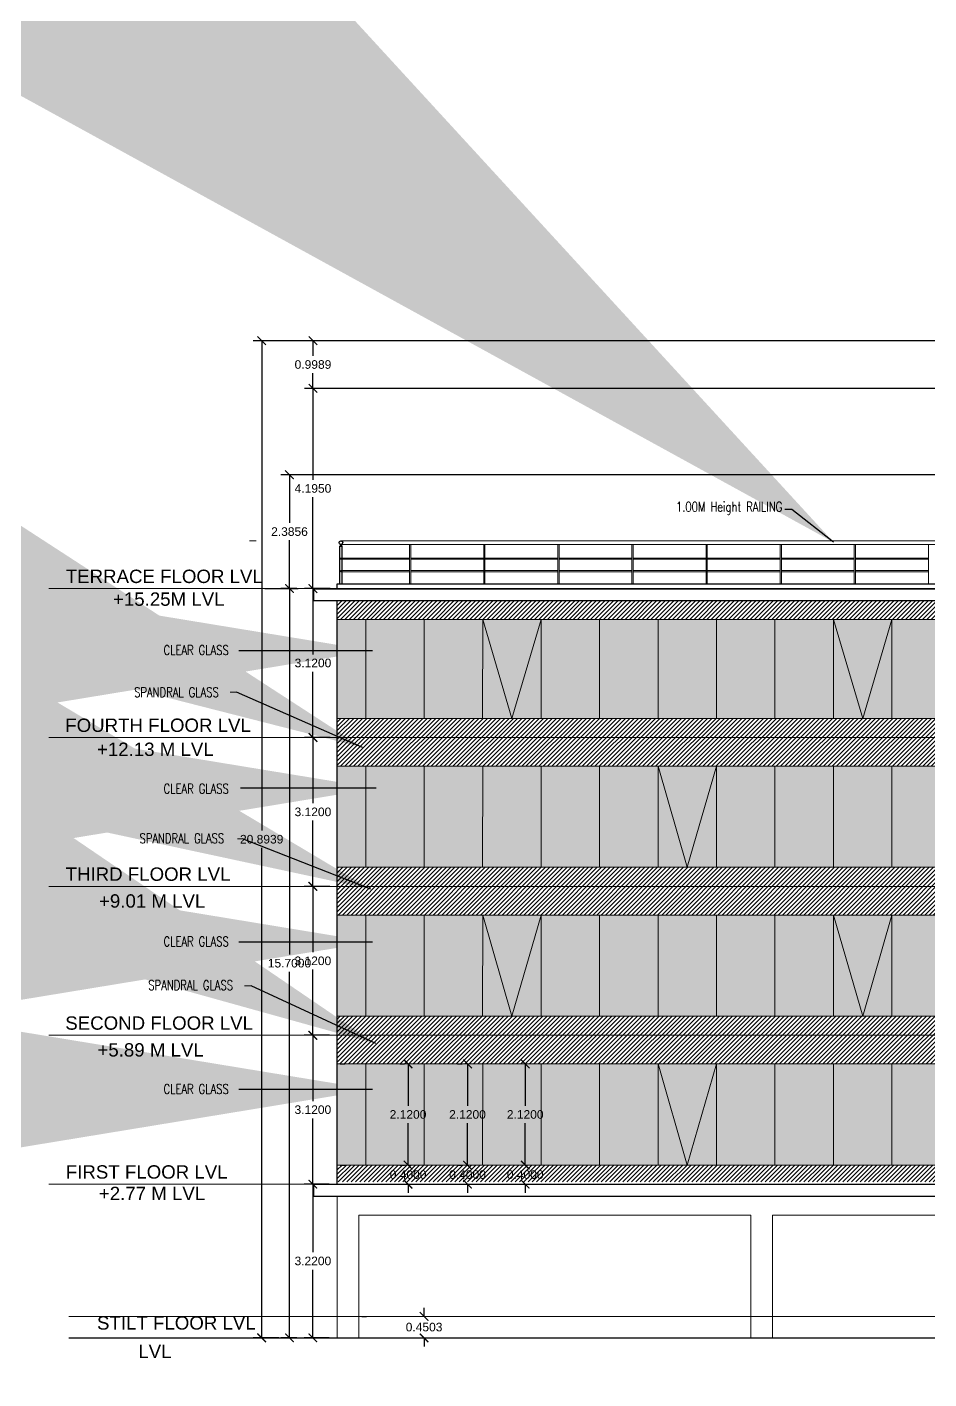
# Model space of a CAD drawing. Header units: metres. Extents: x -1560916 to -1560612, y 43591 to 43809.
# Drawn here: x -1560823.32 to -1560804.42, y 43652.61 to 43680.93 of the extents above; entities that cross this region are included whole.
import ezdxf

# ---------------------------------------------------------------- set-up
doc = ezdxf.new("R2010")
doc.units = ezdxf.units.M
doc.header["$LTSCALE"] = 750
doc.header["$MEASUREMENT"] = 0
doc.header["$PDMODE"] = 35
doc.header["$PDSIZE"] = 50
for name, pattern in [('DOT2', [0.125, 0, -0.125]), ('HIDDEN', [0.375, 0.25, -0.125]), ('PHANTOM2', [1.25, 0.625, -0.125, 0.125, -0.125, 0.125, -0.125])]:
    doc.linetypes.add(name, pattern=pattern)
doc.layers.get('0').update_dxf_attribs({"lineweight": 5})
doc.layers.get('Defpoints').update_dxf_attribs({"lineweight": 0})
for name, color, linetype, lineweight in [('AR_DIM WRK', 3, 'Continuous', 13), ('AR_ELEV 2', 2, 'Continuous', 25), ('AR_ELEV 3', 6, 'Continuous', 18), ('AR_ELEV 6', 1, 'Continuous', 9), ('AR_WALLGLASS', 140, 'Continuous', 18), ('BLK_1_FLR_1_GLASS_FACADE_1', 4, 'Continuous', 5), ('BLK_1_FLR_1_GLASS_FACADE_2', 4, 'Continuous', 5), ('BLK_1_FLR_1_GLASS_FACADE_3', 4, 'Continuous', 5), ('BLK_1_MUMTY_HT1', 83, 'Continuous', 0), ('ED', 30, 'Continuous', 0), ('hatch', 250, 'Continuous', 5), ('HATCH2', 8, 'Continuous', 5), ('LVL', 3, 'Continuous', 9), ('TEXT', 2, 'Continuous', 20), ('TWO WHEELER', 8, 'Continuous', 13), ('wall', 7, 'Continuous', 30)]:
    doc.layers.add(name, color=color, linetype=linetype, lineweight=lineweight)
doc.layers.add('BLK_1_HT_OF_BLDG', color=5, linetype='Continuous')
doc.layers.add('BLK_1_PLINTH_HEIGHT', color=7, linetype='Continuous')
doc.styles.add('RS1', font='romans.shx', dxfattribs={"width": 0.75})
doc.styles.get("Standard").update_dxf_attribs({"font": 'arial.ttf'})
doc.styles.add('style4', font='BOOKOS.TTF', dxfattribs={"height": 300})
doc.dimstyles.new('DIM-100', dxfattribs={"dimtxt": 200, "dimasz": 100, "dimexe": 25, "dimexo": 25, "dimgap": 35, "dimtad": 1, "dimdec": 0, "dimrnd": 5, "dimzin": 0, "dimdsep": 46, "dimtxsty": 'RS1', "dimblk": 'ARCHTICK', "dimcen": 100, "dimdle": 25, "dimclrd": 8, "dimclre": 8, "dimclrt": 4, "dimadec": 0, "dimazin": 0, "dimtfac": 0.5, "dimtdec": 0, "dimtmove": 1, "dimatfit": 0, "dimfxl": 75, "dimfrac": 1, "dimtolj": 1, "dimtzin": 0, "dimarcsym": 2})
doc.dimstyles.get("Standard").update_dxf_attribs({"dimtxt": 0.18, "dimasz": 0.18, "dimexe": 0.18, "dimexo": 0.0625, "dimgap": 0.09, "dimtad": 1, "dimtih": 1, "dimtoh": 1, "dimdec": 4, "dimzin": 0, "dimdsep": 46, "dimtxsty": 'Standard', "dimblk": 'ARCHTICK', "dimcen": 0.09, "dimadec": 0, "dimazin": 0, "dimtfac": 1, "dimtdec": 4, "dimtofl": 0, "dimtmove": 0, "dimatfit": 3, "dimldrblk": 'ARCHTICK', "dimfxl": 1, "dimtolj": 1, "dimtzin": 0, "dimarcsym": 0})
pattern_1 = [(45, (-1559296.099275, 43595.27508), (-0.0451762656, 0.0451762656), [])]
pattern_2 = [(45, (-1559722.635377, 43543.961307), (-0.0451762656, 0.0451762656), [])]
pattern_3 = [(0, (-1559296.099275, 43595.27508), (0.03125, 0.0625), [0, -0.0625])]

# ---------------------------------------------------------------- blocks, each defined once
blk = doc.blocks.new('_ArchTick')
at = {"color": 0, "linetype": 'ByBlock', "const_width": 0.15}
blk.add_lwpolyline([(-0.5, -0.5), (0.5, 0.5)], dxfattribs=at)
blk = doc.blocks.new('*D238')
at = {"layer": 'Defpoints', "color": 0, "transparency": 16777216}
for p in [(-1560816.931, 43656.688), (-1560817.332, 43653.468), (-1560816.931, 43653.468)]:
    blk.add_point(p, dxfattribs=at)
at = {"layer": 'ED', "color": 0, "lineweight": -2, "transparency": 16777216}
for p, q in [((-1560816.994, 43656.688), (-1560817.512, 43656.688)), ((-1560817.332, 43656.688), (-1560817.332, 43655.26)), ((-1560817.332, 43653.468), (-1560817.332, 43654.896)), ((-1560816.994, 43653.468), (-1560817.512, 43653.468))]:
    blk.add_line(p, q, dxfattribs=at)
at = {"layer": 'ED', "color": 0, "lineweight": -2, "transparency": 16777216, "xscale": 0.18, "yscale": 0.18, "zscale": 0.18}
for p, rotation in [((-1560817.332, 43656.688), 90), ((-1560817.332, 43653.468), 270)]:
    blk.add_blockref('_ArchTick', p, dxfattribs=dict(at, rotation=rotation))
at = {"layer": 'ED', "color": 0, "transparency": 16777216, "insert": (-1560817.332, 43655.078), "char_height": 0.18, "attachment_point": 5}
blk.add_mtext('\\A1;3.2200', dxfattribs=at)
blk = doc.blocks.new('*D239')
at = {"layer": 'Defpoints', "color": 0, "transparency": 16777216}
for p in [(-1560817.332, 43659.808), (-1560816.93, 43659.808), (-1560816.93, 43656.688)]:
    blk.add_point(p, dxfattribs=at)
at = {"layer": 'ED', "color": 0, "lineweight": -2, "transparency": 16777216}
for p, q in [((-1560816.992, 43659.808), (-1560817.512, 43659.808)), ((-1560817.332, 43659.808), (-1560817.332, 43658.43)), ((-1560817.332, 43656.688), (-1560817.332, 43658.066)), ((-1560816.992, 43656.688), (-1560817.512, 43656.688))]:
    blk.add_line(p, q, dxfattribs=at)
at = {"layer": 'ED', "color": 0, "lineweight": -2, "transparency": 16777216, "xscale": 0.18, "yscale": 0.18, "zscale": 0.18}
for p, rotation in [((-1560817.332, 43659.808), 90), ((-1560817.332, 43656.688), 270)]:
    blk.add_blockref('_ArchTick', p, dxfattribs=dict(at, rotation=rotation))
at = {"layer": 'ED', "color": 0, "transparency": 16777216, "insert": (-1560817.332, 43658.248), "char_height": 0.18, "attachment_point": 5}
blk.add_mtext('\\A1;3.1200', dxfattribs=at)
blk = doc.blocks.new('*D240')
at = {"layer": 'Defpoints', "color": 0, "transparency": 16777216}
for p in [(-1560817.332, 43662.927), (-1560816.922, 43662.927), (-1560816.922, 43659.807)]:
    blk.add_point(p, dxfattribs=at)
at = {"layer": 'ED', "color": 0, "lineweight": -2, "transparency": 16777216}
for p, q in [((-1560816.984, 43662.927), (-1560817.512, 43662.927)), ((-1560817.332, 43662.927), (-1560817.332, 43661.549)), ((-1560817.332, 43659.807), (-1560817.332, 43661.185)), ((-1560816.984, 43659.807), (-1560817.512, 43659.807))]:
    blk.add_line(p, q, dxfattribs=at)
at = {"layer": 'ED', "color": 0, "lineweight": -2, "transparency": 16777216, "xscale": 0.18, "yscale": 0.18, "zscale": 0.18}
for p, rotation in [((-1560817.332, 43662.927), 90), ((-1560817.332, 43659.807), 270)]:
    blk.add_blockref('_ArchTick', p, dxfattribs=dict(at, rotation=rotation))
at = {"layer": 'ED', "color": 0, "transparency": 16777216, "insert": (-1560817.332, 43661.367), "char_height": 0.18, "attachment_point": 5}
blk.add_mtext('\\A1;3.1200', dxfattribs=at)
blk = doc.blocks.new('*D241')
at = {"layer": 'Defpoints', "color": 0, "transparency": 16777216}
for p in [(-1560817.33, 43666.048), (-1560816.91, 43666.048), (-1560816.912, 43662.928)]:
    blk.add_point(p, dxfattribs=at)
at = {"layer": 'ED', "color": 0, "lineweight": -2, "transparency": 16777216}
for p, q in [((-1560816.972, 43666.048), (-1560817.51, 43666.048)), ((-1560817.33, 43666.048), (-1560817.331, 43664.67)), ((-1560817.332, 43662.928), (-1560817.331, 43664.306)), ((-1560816.974, 43662.928), (-1560817.512, 43662.928))]:
    blk.add_line(p, q, dxfattribs=at)
at = {"layer": 'ED', "color": 0, "lineweight": -2, "transparency": 16777216, "xscale": 0.18, "yscale": 0.18, "zscale": 0.18}
for p, rotation in [((-1560817.33, 43666.048), 89.97066856789831), ((-1560817.332, 43662.928), 269.9706685678984)]:
    blk.add_blockref('_ArchTick', p, dxfattribs=dict(at, rotation=rotation))
at = {"layer": 'ED', "color": 0, "transparency": 16777216, "insert": (-1560817.331, 43664.488), "char_height": 0.18, "attachment_point": 5}
blk.add_mtext('\\A1;3.1200', dxfattribs=at)
blk = doc.blocks.new('*D242')
at = {"layer": 'Defpoints', "color": 0, "transparency": 16777216}
for p in [(-1560817.33, 43669.168), (-1560816.908, 43669.168), (-1560816.908, 43666.048)]:
    blk.add_point(p, dxfattribs=at)
at = {"layer": 'ED', "color": 0, "lineweight": -2, "transparency": 16777216}
for p, q in [((-1560816.971, 43669.168), (-1560817.51, 43669.168)), ((-1560817.33, 43669.168), (-1560817.33, 43667.79)), ((-1560817.33, 43666.048), (-1560817.33, 43667.426)), ((-1560816.971, 43666.048), (-1560817.51, 43666.048))]:
    blk.add_line(p, q, dxfattribs=at)
at = {"layer": 'ED', "color": 0, "lineweight": -2, "transparency": 16777216, "xscale": 0.18, "yscale": 0.18, "zscale": 0.18}
for p, rotation in [((-1560817.33, 43669.168), 90), ((-1560817.33, 43666.048), 270)]:
    blk.add_blockref('_ArchTick', p, dxfattribs=dict(at, rotation=rotation))
at = {"layer": 'ED', "color": 0, "transparency": 16777216, "insert": (-1560817.33, 43667.608), "char_height": 0.18, "attachment_point": 5}
blk.add_mtext('\\A1;3.1200', dxfattribs=at)
blk = doc.blocks.new('*D243')
at = {"layer": 'BLK_1_HT_OF_BLDG', "color": 0, "lineweight": -2, "transparency": 16777216}
for p, q in [((-1560817.669, 43669.168), (-1560818.002, 43669.168)), ((-1560817.822, 43669.168), (-1560817.822, 43661.5)), ((-1560817.822, 43653.468), (-1560817.822, 43661.136)), ((-1560817.669, 43653.468), (-1560818.002, 43653.468))]:
    blk.add_line(p, q, dxfattribs=at)
at = {"layer": 'Defpoints', "color": 0, "transparency": 16777216}
for p in [(-1560817.822, 43669.168), (-1560817.607, 43669.168), (-1560817.607, 43653.468)]:
    blk.add_point(p, dxfattribs=at)
at = {"layer": 'BLK_1_HT_OF_BLDG', "color": 0, "lineweight": -2, "transparency": 16777216, "xscale": 0.18, "yscale": 0.18, "zscale": 0.18}
for p, rotation in [((-1560817.822, 43669.168), 90), ((-1560817.822, 43653.468), 270)]:
    blk.add_blockref('_ArchTick', p, dxfattribs=dict(at, rotation=rotation))
at = {"layer": 'BLK_1_HT_OF_BLDG', "color": 0, "transparency": 16777216, "insert": (-1560817.822, 43661.318), "char_height": 0.18, "attachment_point": 5}
blk.add_mtext('\\A1;15.7000', dxfattribs=at)
blk = doc.blocks.new('*D244')
at = {"layer": 'Defpoints', "color": 0, "transparency": 16777216}
for p in [(-1560818.405, 43674.362), (-1560817.33, 43674.362), (-1560817.986, 43653.468)]:
    blk.add_point(p, dxfattribs=at)
at = {"layer": 'ED', "color": 0, "lineweight": -2, "transparency": 16777216}
for p, q in [((-1560817.393, 43674.362), (-1560818.585, 43674.362)), ((-1560818.405, 43674.362), (-1560818.405, 43664.097)), ((-1560818.405, 43653.468), (-1560818.405, 43663.733)), ((-1560818.048, 43653.468), (-1560818.585, 43653.468))]:
    blk.add_line(p, q, dxfattribs=at)
at = {"layer": 'ED', "color": 0, "lineweight": -2, "transparency": 16777216, "xscale": 0.18, "yscale": 0.18, "zscale": 0.18}
for p, rotation in [((-1560818.405, 43674.362), 90), ((-1560818.405, 43653.468), 270)]:
    blk.add_blockref('_ArchTick', p, dxfattribs=dict(at, rotation=rotation))
at = {"layer": 'ED', "color": 0, "transparency": 16777216, "insert": (-1560818.405, 43663.915), "char_height": 0.18, "attachment_point": 5}
blk.add_mtext('\\A1;20.8939', dxfattribs=at)
blk = doc.blocks.new('*D245')
at = {"layer": 'Defpoints', "color": 0, "transparency": 16777216}
for p in [(-1560817.33, 43673.363), (-1560817.33, 43673.363), (-1560816.924, 43669.168)]:
    blk.add_point(p, dxfattribs=at)
at = {"layer": 'ED', "color": 0, "lineweight": -2, "transparency": 16777216}
for p, q in [((-1560817.393, 43673.363), (-1560817.51, 43673.363)), ((-1560817.33, 43673.363), (-1560817.33, 43671.447)), ((-1560817.33, 43669.168), (-1560817.33, 43671.083)), ((-1560816.986, 43669.168), (-1560817.51, 43669.168))]:
    blk.add_line(p, q, dxfattribs=at)
at = {"layer": 'ED', "color": 0, "lineweight": -2, "transparency": 16777216, "xscale": 0.18, "yscale": 0.18, "zscale": 0.18}
for p, rotation in [((-1560817.33, 43673.363), 90), ((-1560817.33, 43669.168), 270)]:
    blk.add_blockref('_ArchTick', p, dxfattribs=dict(at, rotation=rotation))
at = {"layer": 'ED', "color": 0, "transparency": 16777216, "insert": (-1560817.33, 43671.265), "char_height": 0.18, "attachment_point": 5}
blk.add_mtext('\\A1;4.1950', dxfattribs=at)
blk = doc.blocks.new('*D378')
at = {"layer": 'Defpoints', "color": 0, "transparency": 16777216}
for p in [(-1560797.518, 43674.362), (-1560817.33, 43673.363), (-1560801.56, 43673.363)]:
    blk.add_point(p, dxfattribs=at)
at = {"layer": 'ED', "color": 0, "lineweight": -2, "transparency": 16777216}
for p, q in [((-1560797.58, 43674.362), (-1560817.51, 43674.362)), ((-1560817.33, 43674.362), (-1560817.33, 43674.044)), ((-1560817.33, 43673.363), (-1560817.33, 43673.68)), ((-1560801.622, 43673.363), (-1560817.51, 43673.363))]:
    blk.add_line(p, q, dxfattribs=at)
at = {"layer": 'ED', "color": 0, "lineweight": -2, "transparency": 16777216, "xscale": 0.18, "yscale": 0.18, "zscale": 0.18}
for p, rotation in [((-1560817.33, 43674.362), 90), ((-1560817.33, 43673.363), 270)]:
    blk.add_blockref('_ArchTick', p, dxfattribs=dict(at, rotation=rotation))
at = {"layer": 'ED', "color": 0, "transparency": 16777216, "insert": (-1560817.33, 43673.862), "char_height": 0.18, "attachment_point": 5}
blk.add_mtext('\\A1;0.9989', dxfattribs=at)
blk = doc.blocks.new('*D404')
at = {"layer": 'BLK_1_MUMTY_HT1', "color": 0, "lineweight": -2, "transparency": 16777216}
for p, q in [((-1560800.453, 43671.553), (-1560818.002, 43671.553)), ((-1560817.822, 43671.553), (-1560817.822, 43670.543)), ((-1560817.822, 43669.168), (-1560817.822, 43670.179)), ((-1560818.342, 43669.168), (-1560817.642, 43669.168))]:
    blk.add_line(p, q, dxfattribs=at)
at = {"layer": 'Defpoints', "color": 0, "transparency": 16777216}
for p in [(-1560817.822, 43671.553), (-1560800.39, 43671.553), (-1560818.405, 43669.168)]:
    blk.add_point(p, dxfattribs=at)
at = {"layer": 'BLK_1_MUMTY_HT1', "color": 0, "lineweight": -2, "transparency": 16777216, "xscale": 0.18, "yscale": 0.18, "zscale": 0.18}
for p, rotation in [((-1560817.822, 43671.553), 90), ((-1560817.822, 43669.168), 270)]:
    blk.add_blockref('_ArchTick', p, dxfattribs=dict(at, rotation=rotation))
at = {"layer": 'BLK_1_MUMTY_HT1', "color": 0, "transparency": 16777216, "insert": (-1560817.822, 43670.361), "char_height": 0.18, "attachment_point": 5}
blk.add_mtext('\\A1;2.3856', dxfattribs=at)
blk = doc.blocks.new('*D478')
at = {"layer": 'BLK_1_FLR_1_GLASS_FACADE_1', "color": 0, "linetype": 'DOT2', "lineweight": -2, "transparency": 16777216}
for p, q in [((-1560816.759, 43659.208), (-1560815.158, 43659.208)), ((-1560816.759, 43657.088), (-1560815.158, 43657.088))]:
    blk.add_line(p, q, dxfattribs=at)
at = {"layer": 'BLK_1_FLR_1_GLASS_FACADE_1', "color": 0, "linetype": 'PHANTOM2', "lineweight": -2, "transparency": 16777216}
for p, q in [((-1560815.338, 43659.208), (-1560815.338, 43658.33)), ((-1560815.338, 43657.088), (-1560815.338, 43657.966))]:
    blk.add_line(p, q, dxfattribs=at)
at = {"layer": 'Defpoints', "color": 0, "transparency": 16777216}
for p in [(-1560816.822, 43659.208), (-1560815.338, 43659.208), (-1560816.822, 43657.088)]:
    blk.add_point(p, dxfattribs=at)
at = {"layer": 'BLK_1_FLR_1_GLASS_FACADE_1', "color": 0, "lineweight": -2, "transparency": 16777216, "xscale": 0.18, "yscale": 0.18, "zscale": 0.18}
for p, rotation in [((-1560815.338, 43659.208), 90), ((-1560815.338, 43657.088), 270)]:
    blk.add_blockref('_ArchTick', p, dxfattribs=dict(at, rotation=rotation))
at = {"layer": 'BLK_1_FLR_1_GLASS_FACADE_1', "color": 0, "transparency": 16777216, "insert": (-1560815.338, 43658.148), "char_height": 0.18, "attachment_point": 5}
blk.add_mtext('\\A1;2.1200', dxfattribs=at)
blk = doc.blocks.new('*D479')
at = {"layer": 'BLK_1_FLR_1_GLASS_FACADE_2', "color": 0, "linetype": 'DOT2', "lineweight": -2, "transparency": 16777216}
for p, q in [((-1560815.513, 43659.208), (-1560813.912, 43659.208)), ((-1560815.513, 43657.088), (-1560813.912, 43657.088))]:
    blk.add_line(p, q, dxfattribs=at)
at = {"layer": 'BLK_1_FLR_1_GLASS_FACADE_2', "color": 0, "linetype": 'PHANTOM2', "lineweight": -2, "transparency": 16777216}
for p, q in [((-1560814.092, 43659.208), (-1560814.092, 43658.33)), ((-1560814.092, 43657.088), (-1560814.092, 43657.966))]:
    blk.add_line(p, q, dxfattribs=at)
at = {"layer": 'Defpoints', "color": 0, "transparency": 16777216}
for p in [(-1560815.576, 43659.208), (-1560814.092, 43659.208), (-1560815.576, 43657.088)]:
    blk.add_point(p, dxfattribs=at)
at = {"layer": 'BLK_1_FLR_1_GLASS_FACADE_2', "color": 0, "lineweight": -2, "transparency": 16777216, "xscale": 0.18, "yscale": 0.18, "zscale": 0.18}
for p, rotation in [((-1560814.092, 43659.208), 90), ((-1560814.092, 43657.088), 270)]:
    blk.add_blockref('_ArchTick', p, dxfattribs=dict(at, rotation=rotation))
at = {"layer": 'BLK_1_FLR_1_GLASS_FACADE_2', "color": 0, "transparency": 16777216, "insert": (-1560814.092, 43658.148), "char_height": 0.18, "attachment_point": 5}
blk.add_mtext('\\A1;2.1200', dxfattribs=at)
blk = doc.blocks.new('*D480')
at = {"layer": 'BLK_1_FLR_1_GLASS_FACADE_3', "color": 0, "linetype": 'DOT2', "lineweight": -2, "transparency": 16777216}
for p, q in [((-1560814.304, 43659.208), (-1560812.703, 43659.208)), ((-1560814.304, 43657.088), (-1560812.703, 43657.088))]:
    blk.add_line(p, q, dxfattribs=at)
at = {"layer": 'BLK_1_FLR_1_GLASS_FACADE_3', "color": 0, "linetype": 'PHANTOM2', "lineweight": -2, "transparency": 16777216}
for p, q in [((-1560812.883, 43659.208), (-1560812.883, 43658.33)), ((-1560812.883, 43657.088), (-1560812.883, 43657.966))]:
    blk.add_line(p, q, dxfattribs=at)
at = {"layer": 'Defpoints', "color": 0, "transparency": 16777216}
for p in [(-1560814.367, 43659.208), (-1560812.883, 43659.208), (-1560814.367, 43657.088)]:
    blk.add_point(p, dxfattribs=at)
at = {"layer": 'BLK_1_FLR_1_GLASS_FACADE_3', "color": 0, "lineweight": -2, "transparency": 16777216, "xscale": 0.18, "yscale": 0.18, "zscale": 0.18}
for p, rotation in [((-1560812.883, 43659.208), 90), ((-1560812.883, 43657.088), 270)]:
    blk.add_blockref('_ArchTick', p, dxfattribs=dict(at, rotation=rotation))
at = {"layer": 'BLK_1_FLR_1_GLASS_FACADE_3', "color": 0, "transparency": 16777216, "insert": (-1560812.883, 43658.148), "char_height": 0.18, "attachment_point": 5}
blk.add_mtext('\\A1;2.1200', dxfattribs=at)
blk = doc.blocks.new('*D481')
at = {"layer": 'BLK_1_FLR_1_GLASS_FACADE_1', "color": 0, "linetype": 'PHANTOM2', "lineweight": -2, "transparency": 16777216}
for p, q in [((-1560815.338, 43657.088), (-1560815.338, 43657.268)), ((-1560815.338, 43656.688), (-1560815.338, 43656.508))]:
    blk.add_line(p, q, dxfattribs=at)
at = {"layer": 'BLK_1_FLR_1_GLASS_FACADE_1', "color": 0, "linetype": 'DOT2', "lineweight": -2, "transparency": 16777216}
for p, q in [((-1560816.759, 43657.088), (-1560815.158, 43657.088)), ((-1560816.759, 43656.688), (-1560815.158, 43656.688))]:
    blk.add_line(p, q, dxfattribs=at)
at = {"layer": 'Defpoints', "color": 0, "transparency": 16777216}
for p in [(-1560816.822, 43657.088), (-1560816.822, 43656.688), (-1560815.338, 43656.688)]:
    blk.add_point(p, dxfattribs=at)
at = {"layer": 'BLK_1_FLR_1_GLASS_FACADE_1', "color": 0, "lineweight": -2, "transparency": 16777216, "xscale": 0.18, "yscale": 0.18, "zscale": 0.18}
for p, rotation in [((-1560815.338, 43657.088), 270), ((-1560815.338, 43656.688), 90)]:
    blk.add_blockref('_ArchTick', p, dxfattribs=dict(at, rotation=rotation))
at = {"layer": 'BLK_1_FLR_1_GLASS_FACADE_1', "color": 0, "transparency": 16777216, "insert": (-1560815.338, 43656.888), "char_height": 0.18, "attachment_point": 5}
blk.add_mtext('\\A1;0.4000', dxfattribs=at)
blk = doc.blocks.new('*D482')
at = {"layer": 'BLK_1_FLR_1_GLASS_FACADE_2', "color": 0, "linetype": 'PHANTOM2', "lineweight": -2, "transparency": 16777216}
for p, q in [((-1560814.092, 43657.088), (-1560814.092, 43657.268)), ((-1560814.092, 43656.688), (-1560814.092, 43656.508))]:
    blk.add_line(p, q, dxfattribs=at)
at = {"layer": 'BLK_1_FLR_1_GLASS_FACADE_2', "color": 0, "linetype": 'DOT2', "lineweight": -2, "transparency": 16777216}
for p, q in [((-1560815.513, 43657.088), (-1560813.912, 43657.088)), ((-1560816.759, 43656.688), (-1560813.912, 43656.688))]:
    blk.add_line(p, q, dxfattribs=at)
at = {"layer": 'Defpoints', "color": 0, "transparency": 16777216}
for p in [(-1560815.576, 43657.088), (-1560816.822, 43656.688), (-1560814.092, 43656.688)]:
    blk.add_point(p, dxfattribs=at)
at = {"layer": 'BLK_1_FLR_1_GLASS_FACADE_2', "color": 0, "lineweight": -2, "transparency": 16777216, "xscale": 0.18, "yscale": 0.18, "zscale": 0.18}
for p, rotation in [((-1560814.092, 43657.088), 270), ((-1560814.092, 43656.688), 90)]:
    blk.add_blockref('_ArchTick', p, dxfattribs=dict(at, rotation=rotation))
at = {"layer": 'BLK_1_FLR_1_GLASS_FACADE_2', "color": 0, "transparency": 16777216, "insert": (-1560814.092, 43656.888), "char_height": 0.18, "attachment_point": 5}
blk.add_mtext('\\A1;0.4000', dxfattribs=at)
blk = doc.blocks.new('*D483')
at = {"layer": 'BLK_1_FLR_1_GLASS_FACADE_3', "color": 0, "linetype": 'PHANTOM2', "lineweight": -2, "transparency": 16777216}
for p, q in [((-1560812.883, 43657.088), (-1560812.883, 43657.268)), ((-1560812.883, 43656.688), (-1560812.883, 43656.508))]:
    blk.add_line(p, q, dxfattribs=at)
at = {"layer": 'BLK_1_FLR_1_GLASS_FACADE_3', "color": 0, "linetype": 'DOT2', "lineweight": -2, "transparency": 16777216}
for p, q in [((-1560814.304, 43657.088), (-1560812.703, 43657.088)), ((-1560816.759, 43656.688), (-1560812.703, 43656.688))]:
    blk.add_line(p, q, dxfattribs=at)
at = {"layer": 'Defpoints', "color": 0, "transparency": 16777216}
for p in [(-1560814.367, 43657.088), (-1560816.822, 43656.688), (-1560812.883, 43656.688)]:
    blk.add_point(p, dxfattribs=at)
at = {"layer": 'BLK_1_FLR_1_GLASS_FACADE_3', "color": 0, "lineweight": -2, "transparency": 16777216, "xscale": 0.18, "yscale": 0.18, "zscale": 0.18}
for p, rotation in [((-1560812.883, 43657.088), 270), ((-1560812.883, 43656.688), 90)]:
    blk.add_blockref('_ArchTick', p, dxfattribs=dict(at, rotation=rotation))
at = {"layer": 'BLK_1_FLR_1_GLASS_FACADE_3', "color": 0, "transparency": 16777216, "insert": (-1560812.883, 43656.888), "char_height": 0.18, "attachment_point": 5}
blk.add_mtext('\\A1;0.4000', dxfattribs=at)
blk = doc.blocks.new('*D491')
at = {"layer": 'BLK_1_PLINTH_HEIGHT', "color": 0, "linetype": 'PHANTOM2', "lineweight": -2, "transparency": 16777216}
for p, q in [((-1560815.002, 43653.918), (-1560815.002, 43654.098)), ((-1560815.002, 43653.468), (-1560815.002, 43653.288))]:
    blk.add_line(p, q, dxfattribs=at)
at = {"layer": 'BLK_1_PLINTH_HEIGHT', "color": 0, "linetype": 'DOT2', "lineweight": -2, "transparency": 16777216}
for p, q in [((-1560816.309, 43653.918), (-1560814.822, 43653.918)), ((-1560816.309, 43653.468), (-1560814.822, 43653.468))]:
    blk.add_line(p, q, dxfattribs=at)
at = {"layer": 'Defpoints', "color": 0, "transparency": 16777216}
for p in [(-1560816.372, 43653.918), (-1560815.002, 43653.918), (-1560816.372, 43653.468)]:
    blk.add_point(p, dxfattribs=at)
at = {"layer": 'BLK_1_PLINTH_HEIGHT', "color": 0, "lineweight": -2, "transparency": 16777216, "xscale": 0.18, "yscale": 0.18, "zscale": 0.18}
for p, rotation in [((-1560815.002, 43653.918), 270), ((-1560815.002, 43653.468), 90)]:
    blk.add_blockref('_ArchTick', p, dxfattribs=dict(at, rotation=rotation))
at = {"layer": 'BLK_1_PLINTH_HEIGHT', "color": 0, "transparency": 16777216, "insert": (-1560815.002, 43653.693), "char_height": 0.18, "attachment_point": 5}
blk.add_mtext('\\A1;0.4503', dxfattribs=at)

msp = doc.modelspace()

# ---------------------------------------------------------------- hatches: boundary and pattern name
at = {"layer": 'AR_WALLGLASS'}
h = msp.add_hatch(dxfattribs=at)
h.set_pattern_fill('DOTS', color=256)
h.set_pattern_definition(pattern_3)
h.paths.add_polyline_path([(-1560793.47611, 43668.51788), (-1560816.82191, 43668.51788), (-1560816.82191, 43666.44788), (-1560793.47611, 43666.44788)])
h = msp.add_hatch(dxfattribs=at)
h.set_pattern_fill('DOTS', color=256)
h.set_pattern_definition(pattern_3)
h.paths.add_polyline_path([(-1560816.82191, 43665.44788), (-1560793.47611, 43665.44788), (-1560793.47611, 43663.32788), (-1560816.82191, 43663.32788)])
h = msp.add_hatch(dxfattribs=at)
h.set_pattern_fill('DOTS', color=256)
h.set_pattern_definition(pattern_3)
h.paths.add_polyline_path([(-1560816.82191, 43662.32788), (-1560793.47611, 43662.32788), (-1560793.47611, 43660.20788), (-1560816.82191, 43660.20788)])
h = msp.add_hatch(dxfattribs=at)
h.set_pattern_fill('DOTS', color=256)
h.set_pattern_definition(pattern_3)
h.paths.add_polyline_path([(-1560816.82191, 43659.20788), (-1560793.47611, 43659.20788), (-1560793.47611, 43657.08788), (-1560816.82191, 43657.08788)])
at = {"layer": 'hatch'}
h = msp.add_hatch(dxfattribs=at)
h.set_pattern_fill('ANSI31', color=256, scale=0.511111, style=0)
h.set_pattern_definition(pattern_2)
h.paths.add_polyline_path([(-1560816.82191, 43668.9151), (-1560816.82191, 43668.51788), (-1560793.47611, 43668.51788), (-1560793.47611, 43668.9151)])
h = msp.add_hatch(dxfattribs=at)
h.set_pattern_fill('ANSI31', color=256, scale=0.511111, style=0)
h.set_pattern_definition(pattern_2)
h.paths.add_polyline_path([(-1560816.82191, 43665.44788), (-1560793.47611, 43665.44788), (-1560793.47611, 43666.44788), (-1560816.82191, 43666.44788)])
h = msp.add_hatch(dxfattribs=at)
h.set_pattern_fill('ANSI31', color=256, scale=0.511111, style=0)
h.set_pattern_definition(pattern_2)
h.paths.add_polyline_path([(-1560816.82191, 43662.32788), (-1560793.47611, 43662.32788), (-1560793.47611, 43663.32788), (-1560816.82191, 43663.32788)])
h = msp.add_hatch(dxfattribs=at)
h.set_pattern_fill('ANSI31', color=256, scale=0.511111, style=0)
h.set_pattern_definition(pattern_1)
h.paths.add_polyline_path([(-1560816.82191, 43660.20788), (-1560816.82191, 43659.20788), (-1560793.47611, 43659.20788), (-1560793.47611, 43660.20788)])
h = msp.add_hatch(dxfattribs=at)
h.set_pattern_fill('ANSI31', color=256, scale=0.511111, style=0)
h.set_pattern_definition(pattern_1)
h.paths.add_polyline_path([(-1560816.82191, 43657.08788), (-1560816.82191, 43656.73784), (-1560793.47611, 43656.73784), (-1560793.47611, 43657.08788)])

# ---------------------------------------------------------------- linework, layer by layer
at = {"color": 3}
for p, q in [((-1560816.82191, 43668.51788), (-1560793.47611, 43668.51788)), ((-1560816.82191, 43666.44788), (-1560793.47611, 43666.44788)), ((-1560816.82191, 43665.44788), (-1560793.47611, 43665.44788)), ((-1560816.82191, 43663.32788), (-1560793.47611, 43663.32788)), ((-1560816.82191, 43662.32788), (-1560793.47611, 43662.32788)), ((-1560816.82191, 43660.20788), (-1560793.47611, 43660.20788)), ((-1560816.82191, 43659.20788), (-1560793.47611, 43659.20788)), ((-1560816.82191, 43657.08788), (-1560793.47611, 43657.08788))]:
    msp.add_line(p, q, dxfattribs=at)
at = {"color": 140}
for p, q in [((-1560816.22407, 43668.51788), (-1560816.22432, 43666.44788)), ((-1560814.99907, 43668.51788), (-1560814.99932, 43666.44788)), ((-1560813.77407, 43668.51788), (-1560813.77432, 43666.44788)), ((-1560812.54907, 43668.51788), (-1560812.54932, 43666.44788)), ((-1560811.32407, 43668.51788), (-1560811.32432, 43666.44788)), ((-1560810.09907, 43668.51788), (-1560810.09932, 43666.44788)), ((-1560808.87407, 43668.51788), (-1560808.87432, 43666.44788)), ((-1560807.64907, 43668.51788), (-1560807.64932, 43666.44788)), ((-1560806.42407, 43668.51788), (-1560806.42432, 43666.44788)), ((-1560805.19907, 43668.51788), (-1560805.19932, 43666.44788)), ((-1560816.22407, 43665.44788), (-1560816.22432, 43663.32788)), ((-1560814.99907, 43665.44788), (-1560814.99932, 43663.32788)), ((-1560813.77407, 43665.44788), (-1560813.77432, 43663.32788)), ((-1560812.54907, 43665.44788), (-1560812.54932, 43663.32788)), ((-1560811.32407, 43665.44788), (-1560811.32432, 43663.32788)), ((-1560810.09907, 43665.44788), (-1560810.09932, 43663.32788)), ((-1560808.87407, 43665.44788), (-1560808.87432, 43663.32788)), ((-1560807.64907, 43665.44788), (-1560807.64932, 43663.32788)), ((-1560806.42407, 43665.44788), (-1560806.42432, 43663.32788)), ((-1560805.19907, 43665.44788), (-1560805.19932, 43663.32788)), ((-1560816.22407, 43662.32788), (-1560816.22432, 43660.20788)), ((-1560814.99907, 43662.32788), (-1560814.99932, 43660.20788)), ((-1560813.77407, 43662.32788), (-1560813.77432, 43660.20788)), ((-1560812.54907, 43662.32788), (-1560812.54932, 43660.20788)), ((-1560811.32407, 43662.32788), (-1560811.32432, 43660.20788)), ((-1560810.09907, 43662.32788), (-1560810.09932, 43660.20788)), ((-1560808.87407, 43662.32788), (-1560808.87432, 43660.20788)), ((-1560807.64907, 43662.32788), (-1560807.64932, 43660.20788)), ((-1560806.42407, 43662.32788), (-1560806.42432, 43660.20788)), ((-1560805.19907, 43662.32788), (-1560805.19932, 43660.20788)), ((-1560816.22404, 43659.20788), (-1560816.22429, 43657.08788)), ((-1560814.99904, 43659.20788), (-1560814.99929, 43657.08788)), ((-1560813.77404, 43659.20788), (-1560813.77429, 43657.08788)), ((-1560812.54904, 43659.20788), (-1560812.54929, 43657.08788)), ((-1560811.32404, 43659.20788), (-1560811.32429, 43657.08788)), ((-1560810.09904, 43659.20788), (-1560810.09929, 43657.08788)), ((-1560808.87404, 43659.20788), (-1560808.87429, 43657.08788)), ((-1560807.64904, 43659.20788), (-1560807.64929, 43657.08788)), ((-1560806.42404, 43659.20788), (-1560806.42429, 43657.08788)), ((-1560805.19904, 43659.20788), (-1560805.19929, 43657.08788))]:
    msp.add_line(p, q, dxfattribs=at)
at = {"layer": 'AR_ELEV 2'}
for p, q in [((-1560816.77024, 43669.2701), (-1560816.77024, 43670.05538)), ((-1560816.77024, 43670.05538), (-1560816.72024, 43670.05538)), ((-1560816.75774, 43670.09502), (-1560816.75774, 43670.05538)), ((-1560816.73274, 43670.09502), (-1560816.73274, 43670.05538)), ((-1560816.72024, 43669.2701), (-1560816.72024, 43670.05538)), ((-1560816.82191, 43669.1651), (-1560816.82191, 43669.2701)), ((-1560816.82191, 43669.2701), (-1560793.47611, 43669.2701))]:
    msp.add_line(p, q, dxfattribs=at)
for centre, radius in [((-1560816.74524, 43670.13038), 0.0375), ((-1560816.74524, 43669.79362), 0.0125), ((-1560816.74524, 43669.53186), 0.0125)]:
    msp.add_circle(centre, radius, dxfattribs=at)
at = {"layer": 'AR_ELEV 3'}
for p, q in [((-1560816.74524, 43670.16788), (-1560793.55277, 43670.16788)), ((-1560816.74524, 43670.09288), (-1560793.55277, 43670.09288)), ((-1560815.30491, 43670.09288), (-1560815.30491, 43669.2701)), ((-1560815.27991, 43670.09288), (-1560815.27991, 43669.2701)), ((-1560813.75208, 43670.09288), (-1560813.75208, 43669.2701)), ((-1560813.72708, 43670.09288), (-1560813.72708, 43669.2701)), ((-1560812.19925, 43670.09288), (-1560812.19925, 43669.2701)), ((-1560812.17425, 43670.09288), (-1560812.17425, 43669.2701)), ((-1560810.64642, 43670.09288), (-1560810.64642, 43669.2701)), ((-1560810.62142, 43670.09288), (-1560810.62142, 43669.2701)), ((-1560809.09359, 43670.09288), (-1560809.09359, 43669.2701)), ((-1560809.06859, 43670.09288), (-1560809.06859, 43669.2701)), ((-1560807.54076, 43670.09288), (-1560807.54076, 43669.2701)), ((-1560807.51576, 43670.09288), (-1560807.51576, 43669.2701)), ((-1560805.98792, 43670.09288), (-1560805.98792, 43669.2701)), ((-1560805.96292, 43670.09288), (-1560805.96292, 43669.2701)), ((-1560804.43509, 43670.09288), (-1560804.43509, 43669.2701)), ((-1560816.72024, 43669.80612), (-1560815.30491, 43669.80612)), ((-1560816.72024, 43669.78112), (-1560815.30491, 43669.78112)), ((-1560815.27991, 43669.80612), (-1560813.75208, 43669.80612)), ((-1560815.27991, 43669.78112), (-1560813.75208, 43669.78112)), ((-1560813.72708, 43669.80612), (-1560812.19925, 43669.80612)), ((-1560813.72708, 43669.78112), (-1560812.19925, 43669.78112)), ((-1560812.17425, 43669.80612), (-1560810.64642, 43669.80612)), ((-1560812.17425, 43669.78112), (-1560810.64642, 43669.78112)), ((-1560810.62142, 43669.80612), (-1560809.09359, 43669.80612)), ((-1560810.62142, 43669.78112), (-1560809.09359, 43669.78112)), ((-1560809.06859, 43669.80612), (-1560807.54076, 43669.80612)), ((-1560809.06859, 43669.78112), (-1560807.54076, 43669.78112)), ((-1560807.51576, 43669.80612), (-1560805.98792, 43669.80612)), ((-1560807.51576, 43669.78112), (-1560805.98792, 43669.78112)), ((-1560805.96292, 43669.80612), (-1560804.43509, 43669.80612)), ((-1560805.96292, 43669.78112), (-1560804.43509, 43669.78112)), ((-1560816.72024, 43669.54436), (-1560815.30491, 43669.54436)), ((-1560816.72024, 43669.51936), (-1560815.30491, 43669.51936)), ((-1560815.27991, 43669.54436), (-1560813.75208, 43669.54436)), ((-1560815.27991, 43669.51936), (-1560813.75208, 43669.51936)), ((-1560813.72708, 43669.54436), (-1560812.19925, 43669.54436)), ((-1560813.72708, 43669.51936), (-1560812.19925, 43669.51936)), ((-1560812.17425, 43669.54436), (-1560810.64642, 43669.54436)), ((-1560812.17425, 43669.51936), (-1560810.64642, 43669.51936)), ((-1560810.62142, 43669.54436), (-1560809.09359, 43669.54436)), ((-1560810.62142, 43669.51936), (-1560809.09359, 43669.51936)), ((-1560809.06859, 43669.54436), (-1560807.54076, 43669.54436)), ((-1560809.06859, 43669.51936), (-1560807.54076, 43669.51936)), ((-1560807.51576, 43669.54436), (-1560805.98792, 43669.54436)), ((-1560807.51576, 43669.51936), (-1560805.98792, 43669.51936)), ((-1560805.96292, 43669.54436), (-1560804.43509, 43669.54436)), ((-1560805.96292, 43669.51936), (-1560804.43509, 43669.51936))]:
    msp.add_line(p, q, dxfattribs=at)
at = {"layer": 'AR_ELEV 6'}
for p, q in [((-1560816.82191, 43653.46754), (-1560816.82191, 43656.43784)), ((-1560816.37191, 43653.46754), (-1560816.37191, 43656.03788)), ((-1560816.37191, 43656.03788), (-1560808.15401, 43656.03788)), ((-1560808.15401, 43656.03788), (-1560808.15401, 43653.46788)), ((-1560807.70401, 43656.03788), (-1560807.70401, 43653.46788)), ((-1560807.70401, 43656.03788), (-1560796.75611, 43656.03788))]:
    msp.add_line(p, q, dxfattribs=at)
at = {"layer": 'LVL', "linetype": 'HIDDEN'}
for p, q in [((-1560792.43904, 43669.16788), (-1560822.86361, 43669.16788)), ((-1560792.43904, 43666.04788), (-1560822.86361, 43666.04788)), ((-1560792.43904, 43662.92788), (-1560822.86361, 43662.92788)), ((-1560792.43904, 43659.80788), (-1560822.86361, 43659.80788)), ((-1560792.43904, 43656.68784), (-1560822.86361, 43656.68784)), ((-1560822.44436, 43653.91788), (-1560791.74416, 43653.91788))]:
    msp.add_line(p, q, dxfattribs=at)
at = {"layer": 'TWO WHEELER'}
for p, q in [((-1560818.51895, 43670.17047), (-1560818.65766, 43670.17047)), ((-1560818.93581, 43666.99649), (-1560819.06561, 43666.99649)), ((-1560818.8097, 43663.92738), (-1560818.90856, 43663.92738)), ((-1560818.62751, 43660.84488), (-1560818.76383, 43660.84488))]:
    msp.add_line(p, q, dxfattribs=at)
at = {"layer": 'TWO WHEELER', "linetype": 'HIDDEN'}
for p, q in [((-1560813.77407, 43668.51758), (-1560813.1617, 43666.44758)), ((-1560812.54907, 43668.51758), (-1560813.1617, 43666.44758)), ((-1560806.42407, 43668.51758), (-1560805.8117, 43666.44758)), ((-1560805.19907, 43668.51758), (-1560805.8117, 43666.44758)), ((-1560810.09904, 43665.44788), (-1560809.4867, 43663.32788)), ((-1560808.87404, 43665.44788), (-1560809.4867, 43663.32788)), ((-1560813.77407, 43662.32758), (-1560813.1617, 43660.20758)), ((-1560812.54907, 43662.32758), (-1560813.1617, 43660.20758)), ((-1560806.42407, 43662.32758), (-1560805.8117, 43660.20758)), ((-1560805.19907, 43662.32758), (-1560805.8117, 43660.20758)), ((-1560810.09904, 43659.20788), (-1560809.4867, 43657.08788)), ((-1560808.87404, 43659.20788), (-1560809.4867, 43657.08788))]:
    msp.add_line(p, q, dxfattribs=at)
at = {"layer": 'wall'}
for p, q in [((-1560817.32191, 43669.1651), (-1560817.32191, 43668.9151)), ((-1560817.32191, 43669.1651), (-1560792.74611, 43669.1651)), ((-1560817.32191, 43668.9151), (-1560792.74611, 43668.9151)), ((-1560816.82191, 43656.68784), (-1560816.82191, 43668.9151)), ((-1560817.32191, 43656.68784), (-1560817.32191, 43656.43784)), ((-1560817.32191, 43656.68784), (-1560792.74611, 43656.68784)), ((-1560817.32191, 43656.43784), (-1560792.74611, 43656.43784)), ((-1560822.44436, 43653.46788), (-1560791.74416, 43653.46788))]:
    msp.add_line(p, q, dxfattribs=at)

# ---------------------------------------------------------------- texts
at = {"layer": 'TEXT', "linetype": 'ByBlock', "char_height": 0.28, "width": 59.2360734, "attachment_point": 3, "style": 'style4'}
for s, insert in [('{\\fArial|b0|i0|c0|p34;TERRACE FLOOR LVL}', (-1560818.38086, 43669.5644)), ('{\\fArial|b0|i0|c0|p34;      +15.25M LVL}', (-1560819.18283, 43669.08743)), ('{\\fArial|b0|i0|c0|p34;FOURTH FLOOR LVL}', (-1560818.6313, 43666.44442)), ('{\\fArial|b0|i0|c0|p34;      +12.13 M LVL}', (-1560819.41027, 43665.94091)), ('{\\fArial|b0|i0|c0|p34;THIRD FLOOR LVL}', (-1560819.05827, 43663.3244)), ('{\\fArial|b0|i0|c0|p34;      +9.01 M LVL}', (-1560819.58525, 43662.76218)), ('{\\fArial|b0|i0|c0|p34;SECOND FLOOR LVL}', (-1560818.5864, 43660.2044)), ('{\\fArial|b0|i0|c0|p34;+5.89 M LVL}', (-1560819.61807, 43659.64218)), ('{\\fArial|b0|i0|c0|p34;FIRST FLOOR LVL}', (-1560819.11893, 43657.08436)), ('{\\fArial|b0|i0|c0|p34;      +2.77 M LVL}', (-1560819.58844, 43656.6342)), ('{\\fArial|b0|i0|c0|p34;STILT FLOOR LVL}', (-1560818.53, 43653.92127)), ('{\\fArial|b0|i0|c0|p34;         LVL}', (-1560820.29407, 43653.32475))]:
    msp.add_mtext(s, dxfattribs=dict(at, insert=insert))
at = {"layer": 'wall', "color": 4, "char_height": 0.2044444, "style": 'RS1'}
for s, insert, width, attachment_point in [('\\A1;1.00M Height RAILING', (-1560807.49605, 43670.98431), 2.2811999, 3), ('CLEAR GLASS', (-1560820.46123, 43667.98069), 2.3078832, 1), ('SPANDRAL GLASS', (-1560821.07733, 43667.0986), 2.3078832, 1), ('CLEAR GLASS', (-1560820.45957, 43665.07693), 2.3078832, 1), ('SPANDRAL GLASS', (-1560820.96455, 43664.03625), 2.3078832, 1), ('CLEAR GLASS', (-1560820.46123, 43661.87539), 2.3078832, 1), ('SPANDRAL GLASS', (-1560820.77995, 43660.9601), 2.3078832, 1), ('CLEAR GLASS', (-1560820.46123, 43658.78418), 2.3078832, 1)]:
    msp.add_mtext(s, dxfattribs=dict(at, insert=insert, width=width, attachment_point=attachment_point))

# ---------------------------------------------------------------- dimensions: what is measured, and where the dimension line sits
at = {"layer": 'BLK_1_FLR_1_GLASS_FACADE_1', "color": 2}
dim = msp.add_aligned_dim(p1=(-1560816.82191, 43657.08788), p2=(-1560816.82191, 43659.20788), distance=-1.48357, dimstyle='Standard', override={"dimfxl": 0, "dimarcsym": 2}, dxfattribs=at)
dim.commit()
dim.dimension.update_dxf_attribs({"geometry": '*D478', "text_midpoint": (-1560815.33834, 43658.14788)})
at = {"layer": 'BLK_1_FLR_1_GLASS_FACADE_1', "color": 3}
dim = msp.add_linear_dim(base=(-1560815.33834, 43656.68784), p1=(-1560816.82191, 43657.08788), p2=(-1560816.82191, 43656.68784), angle=270, dimstyle='Standard', override={"dimtmove": 1, "dimfxl": 0, "dimarcsym": 2}, dxfattribs=at)
dim.commit()
dim.dimension.update_dxf_attribs({"geometry": '*D481', "text_midpoint": (-1560815.33834, 43656.88786)})
at = {"layer": 'BLK_1_FLR_1_GLASS_FACADE_2', "color": 2}
dim = msp.add_aligned_dim(p1=(-1560815.57579, 43657.08788), p2=(-1560815.57579, 43659.20788), distance=-1.48357, dimstyle='Standard', override={"dimfxl": 0, "dimarcsym": 2}, dxfattribs=at)
dim.commit()
dim.dimension.update_dxf_attribs({"geometry": '*D479', "text_midpoint": (-1560814.09222, 43658.14788)})
at = {"layer": 'BLK_1_FLR_1_GLASS_FACADE_2', "color": 3}
dim = msp.add_linear_dim(base=(-1560814.09222, 43656.68784), p1=(-1560815.57579, 43657.08788), p2=(-1560816.82191, 43656.68784), angle=270, dimstyle='Standard', override={"dimtmove": 1, "dimfxl": 0, "dimarcsym": 2}, dxfattribs=at)
dim.commit()
dim.dimension.update_dxf_attribs({"geometry": '*D482', "text_midpoint": (-1560814.09222, 43656.88786)})
at = {"layer": 'BLK_1_FLR_1_GLASS_FACADE_3', "color": 2}
dim = msp.add_aligned_dim(p1=(-1560814.36655, 43657.08788), p2=(-1560814.36655, 43659.20788), distance=-1.48357, dimstyle='Standard', override={"dimfxl": 0, "dimarcsym": 2}, dxfattribs=at)
dim.commit()
dim.dimension.update_dxf_attribs({"geometry": '*D480', "text_midpoint": (-1560812.88298, 43658.14788)})
at = {"layer": 'BLK_1_FLR_1_GLASS_FACADE_3', "color": 3}
dim = msp.add_linear_dim(base=(-1560812.88298, 43656.68784), p1=(-1560814.36655, 43657.08788), p2=(-1560816.82191, 43656.68784), angle=270, dimstyle='Standard', override={"dimtmove": 1, "dimfxl": 0, "dimarcsym": 2}, dxfattribs=at)
dim.commit()
dim.dimension.update_dxf_attribs({"geometry": '*D483', "text_midpoint": (-1560812.88298, 43656.88786)})
at = {"layer": 'BLK_1_HT_OF_BLDG'}
dim = msp.add_linear_dim(base=(-1560817.82195, 43669.16788), p1=(-1560817.60655, 43653.46788), p2=(-1560817.60655, 43669.16788), angle=90, dimstyle='Standard', dxfattribs=at)
dim.commit()
dim.dimension.update_dxf_attribs({"geometry": '*D243', "text_midpoint": (-1560817.82195, 43661.31788)})
at = {"layer": 'BLK_1_MUMTY_HT1'}
dim = msp.add_linear_dim(base=(-1560817.82195, 43671.55344), p1=(-1560818.40478, 43669.16788), p2=(-1560800.39002, 43671.55344), angle=90, dimstyle='Standard', dxfattribs=at)
dim.commit()
dim.dimension.update_dxf_attribs({"geometry": '*D404', "text_midpoint": (-1560817.82195, 43670.36066)})
at = {"layer": 'BLK_1_PLINTH_HEIGHT'}
dim = msp.add_linear_dim(base=(-1560815.00186, 43653.91788), p1=(-1560816.37191, 43653.46754), p2=(-1560816.37191, 43653.91788), angle=90, dimstyle='Standard', override={"dimfxl": 0, "dimarcsym": 2}, dxfattribs=at)
dim.commit()
dim.dimension.update_dxf_attribs({"geometry": '*D491', "text_midpoint": (-1560815.00186, 43653.69271)})
at = {"layer": 'ED'}
for base, p1, p2, picture, middle in [((-1560818.40478, 43674.36177), (-1560817.98553, 43653.46788), (-1560817.33042, 43674.36177), '*D244', (-1560818.40478, 43663.91482)), ((-1560817.33042, 43673.36288), (-1560797.51787, 43674.36177), (-1560801.55959, 43673.36288), '*D378', (-1560817.33042, 43673.86232)), ((-1560817.33042, 43673.36288), (-1560816.92387, 43669.16788), (-1560817.33042, 43673.36288), '*D245', (-1560817.33042, 43671.26538))]:
    dim = msp.add_linear_dim(base=base, p1=p1, p2=p2, angle=90, dimstyle='Standard', override={"dimtmove": 1, "dimfxl": 5}, dxfattribs=at)
    dim.commit()
    dim.dimension.update_dxf_attribs({"geometry": picture, "text_midpoint": middle})
for p1, p2, distance, picture, middle in [((-1560816.90822, 43666.04788), (-1560816.90822, 43669.16788), 0.42219, '*D242', (-1560817.33042, 43667.60788)), ((-1560816.91156, 43662.92788), (-1560816.90997, 43666.04788), 0.42046, '*D241', (-1560817.33123, 43664.48809)), ((-1560816.92191, 43659.80741), (-1560816.92191, 43662.92741), 0.4101, '*D240', (-1560817.33201, 43661.36741)), ((-1560816.92971, 43656.68788), (-1560816.92971, 43659.80788), 0.4023, '*D239', (-1560817.33201, 43658.24788)), ((-1560816.9313, 43656.68784), (-1560816.9313, 43653.46788), -0.40071, '*D238', (-1560817.33201, 43655.07786))]:
    dim = msp.add_aligned_dim(p1=p1, p2=p2, distance=distance, dimstyle='Standard', override={"dimtmove": 1, "dimfxl": 5}, dxfattribs=at)
    dim.commit()
    dim.dimension.update_dxf_attribs({"geometry": picture, "text_midpoint": middle})

# ---------------------------------------------------------------- leaders
at = {"layer": 'AR_DIM WRK', "annotation_type": 0, "has_hookline": 1, "hookline_direction": 1, "text_width": 1.98571}
msp.add_leader([(-1560796.69371, 43691.08258), (-1560796.69371, 43690.20826), (-1560831.41453, 43690.20826)], dimstyle='DIM-100', override={"dimgap": 35, "dimtad": 0}, dxfattribs=at)
at = {"layer": 'HATCH2'}
for points, override in [([(-1560806.42082, 43670.13797), (-1560807.29911, 43670.82705), (-1560807.44282, 43670.82705)], {"dimgap": 35, "dimtad": 0}), ([(-1560816.0814, 43667.86695), (-1560818.88695, 43667.86695)], {"dimtad": 0}), ([(-1560816.29288, 43665.83868), (-1560818.93581, 43666.99649)], {"dimtad": 0}), ([(-1560816.00401, 43664.98331), (-1560818.84887, 43664.98331)], {"dimtad": 0}), ([(-1560816.11984, 43662.87018), (-1560818.8097, 43663.92738)], {"dimtad": 0}), ([(-1560816.0814, 43661.76165), (-1560818.88695, 43661.76165)], {"dimtad": 0}), ([(-1560816.01548, 43659.63232), (-1560818.62751, 43660.84488)], {"dimtad": 0}), ([(-1560816.0814, 43658.67043), (-1560818.88695, 43658.67043)], {"dimtad": 0})]:
    msp.add_leader(points, dimstyle='DIM-100', override=override, dxfattribs=at)

doc.saveas('drawing.dxf')
